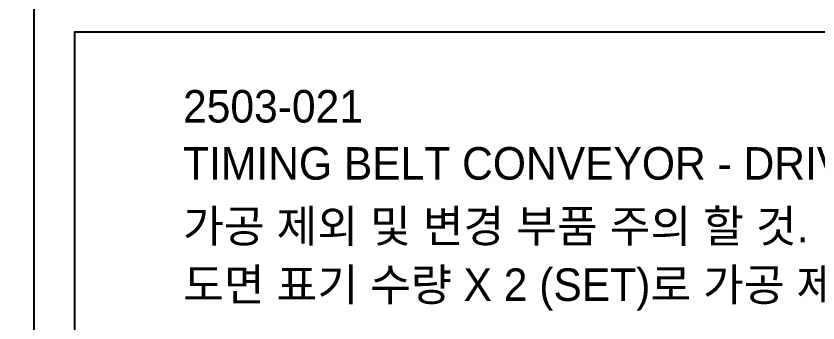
# Model space of a CAD drawing. Header units: inches. Extents: x 0 to 23821, y 0 to 11279.
# Drawn here: x 16678 to 17664, y 2516 to 2894 of the extents above; entities that cross this region are included whole.
import ezdxf
from ezdxf.enums import TextEntityAlignment as Align

# ---------------------------------------------------------------- set-up
doc = ezdxf.new("R2010")
doc.units = ezdxf.units.IN
doc.header["$LTSCALE"] = 10
doc.header["$MEASUREMENT"] = 0
doc.styles.add('SCI', font='')
doc.styles.get('SCI').set_extended_font_data('Gulim')

# ---------------------------------------------------------------- blocks, each defined once
blk = doc.blocks.new('A$C82e70aa9')
at = {"color": 1}
blk.add_lwpolyline([(0, 0), (420, 0), (420, -297), (0, -297)], close=True, dxfattribs=at)

msp = doc.modelspace()

# ---------------------------------------------------------------- linework, layer by layer
msp.add_lwpolyline([(16750, 1770.46366694), (23820.81798648, 1770.46366694), (23820.81798648, 2874.08069523), (16750, 2874.08069523)], close=True)

# ---------------------------------------------------------------- block references
at = {"xscale": 4, "yscale": 4, "zscale": 4}
msp.add_blockref('A$C82e70aa9', (15020, 3107.11632666), dxfattribs=at)

# ---------------------------------------------------------------- texts
at = {"style": 'SCI'}
for s, p in [('2503-021', (16883.31878295, 2782.82194067)), ('TIMING BELT CONVEYOR - DRIVE & RETURN UNIT', (16883.31878295, 2712.59092984)), ('가공 제외 및 변경 부품 주의 할 것.', (16883.31878295, 2635.46214278)), ('도면 표기 수량 X 2 (SET)로 가공 제작 할 것.', (16883.31878295, 2563.40801689))]:
    msp.add_text(s, height=40, dxfattribs=at).set_placement(p, align=Align.MIDDLE_LEFT)

doc.saveas('drawing.dxf')
